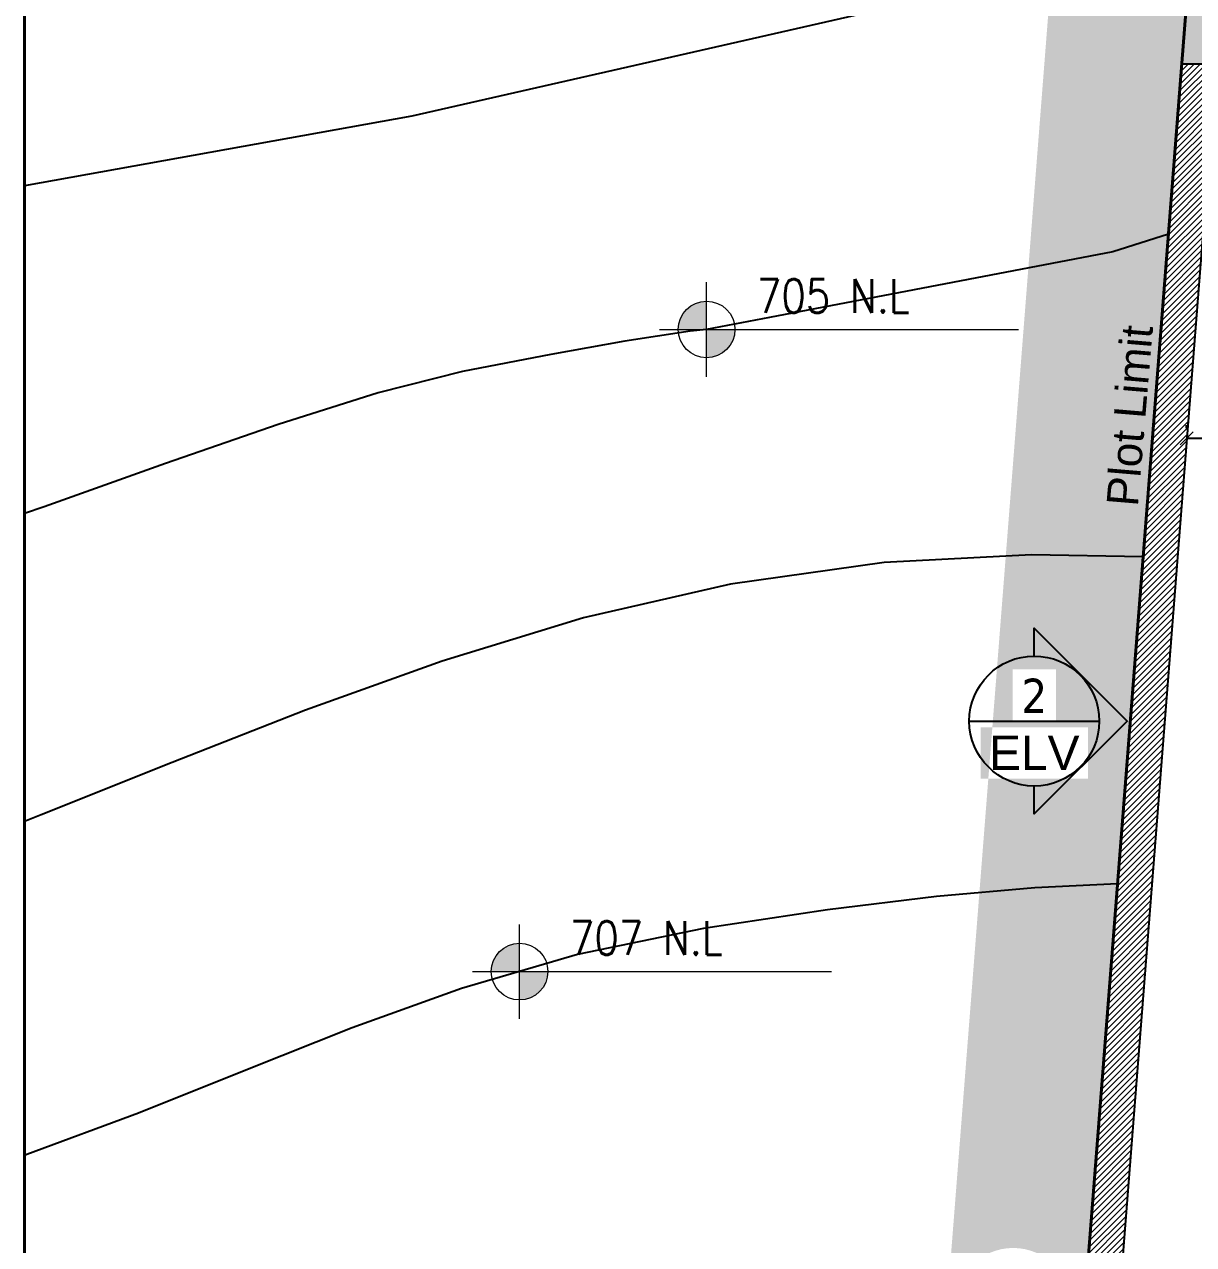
# Model space of a CAD drawing. Header units: metres. Extents: x -322116 to -321123, y -26723 to -26468.
# Drawn here: x -321743.39 to -321733.15, y -26542.24 to -26531.56 of the extents above; entities that cross this region are included whole.
import ezdxf
from ezdxf.enums import TextEntityAlignment as Align

# ---------------------------------------------------------------- set-up
doc = ezdxf.new("R2010")
doc.units = ezdxf.units.M
doc.header["$LTSCALE"] = 7
doc.header["$MEASUREMENT"] = 0
doc.header["$PDMODE"] = 34
doc.header["$PDSIZE"] = 0.5
for name, color, linetype, lineweight in [('1363TRXX-AS003$0$A-FLOR-IDEN', 4, 'Continuous', 18), ('A-ANNO-TXT3', 6, 'Continuous', 30), ('A-GRID-DIMS', 142, 'Continuous', 9), ('A-WALL-BLWO', 7, 'Continuous', 40), ('PATT-CONC', 8, 'Continuous', 9), ('plaster', 1, 'Continuous', 0)]:
    doc.layers.add(name, color=color, linetype=linetype, lineweight=lineweight)
for name, color, linetype in [('22-1-14-ROAD P2PFGC', 5, 'Continuous'), ('CONT-MJR', 4, 'Continuous'), ('CONT-MNR', 8, 'Continuous'), ('POINT_CON', 8, 'Continuous'), ('S-ANNO-TAGS-SECT', 4, 'Continuous')]:
    doc.layers.add(name, color=color, linetype=linetype)
doc.styles.add('1363TRXX-AS003$0$EG_SIMPLEX', font='SIMPLEX.shx')
doc.styles.add('Annotative', font='arial.ttf')
doc.styles.add('EG_SIMPLEX', font='SIMPLEX.shx')
doc.styles.get("Standard").update_dxf_attribs({"font": 'romans.shx', "height": 0.5})
doc.styles.add('TAHOMA', font='tahoma.ttf')
doc.dimstyles.new('ERGA-M-0200', dxfattribs={"dimscale": 1.15, "dimtxt": 0.2, "dimasz": 0.2, "dimexe": 0.1, "dimexo": 0.1, "dimgap": 0.06, "dimtad": 1, "dimdec": 1, "dimlfac": 100, "dimrnd": 5, "dimdsep": 46, "dimtxsty": 'EG_SIMPLEX', "dimblk1": 'OBLIQUE', "dimblk2": 'OBLIQUE', "dimsah": 1, "dimcen": 0.3, "dimclrd": 256, "dimclre": 256, "dimclrt": 2, "dimadec": 0, "dimazin": 0, "dimtfac": 1, "dimtdec": 1, "dimtix": 1, "dimtmove": 2, "dimatfit": 3, "dimldrblk": 'OBLIQUE', "dimfxl": 1, "dimtolj": 1, "dimtzin": 0, "dimarcsym": 0})

# ---------------------------------------------------------------- blocks, each defined once
blk = doc.blocks.new('*U34')
blk.add_hatch(color=252).paths.add_polyline_path([(450, 0, -0.414214), (0, -450), (0, -642.9), (642.9, 0), (0, 642.9), (0, 450, -0.414214)])
blk.add_line((-450, 0), (450, 0))
blk.add_lwpolyline([(0, 450), (0, 642.9), (642.9, 0), (0, -642.9), (0, -450)])
blk.add_circle((0, 0), 450)
at = {"style": 'EG_SIMPLEX', "width": 0.5625}
blk.add_attdef('REF-F-', text='', height=200, dxfattribs=at).set_placement((-321.4, 91.5), (321.4, 91.5), align=Align.FIT)
at = {"style": 'EG_SIMPLEX'}
blk.add_attdef('NB', text='', height=200, dxfattribs=at).set_placement((0, 32.1), align=Align.BOTTOM_CENTER)
blk.add_attdef('REF', text='', height=200, dxfattribs=at).set_placement((0, -75), align=Align.TOP_CENTER)
blk = doc.blocks.new('plot limit')
at = {"color": 5}
blk.add_lwpolyline([(-321725.0411, -26759.7735), (-321735.7734, -26759.0595), (-321732.8382, -26721.5907), (-321726.0304, -26721.9282), (-321722.2569, -26721.9337), (-321712.0131, -26721.5769), (-321702.1619, -26720.7671), (-321700.2699, -26757.9792), (-321703.6476, -26759.2974, -0.0276131)], format="xyb", close=True, dxfattribs=at)
at = {"layer": 'S-ANNO-TAGS-SECT'}
ref = blk.add_blockref('*U34', (-321734.548, -26732.6855, 706), dxfattribs=dict(at, xscale=0.001264765729701, yscale=0.001264765729701, zscale=0.001264765729701))
ref.add_attrib('NB', '2', dxfattribs={"layer": '0', "height": 0.3, "style": 'TAHOMA'}).set_placement((-321734.548, -26732.3144, 706), align=Align.TOP_CENTER)
ref.add_attrib('REF', 'ELV', dxfattribs={"layer": '0', "height": 0.3, "style": 'Annotative'}).set_placement((-321734.548, -26732.8137, 706), align=Align.TOP_CENTER)
at = {"layer": 'A-ANNO-TXT3', "lineweight": 5, "insert": (-321733.9164, -26730.7898, 0), "char_height": 0.276, "attachment_point": 1, "rotation": 85.19766}
blk.add_mtext_dynamic_manual_height_columns('\\A1;{\\fArial Unicode MS|b0|i0|c0|p34;Plot Limit}', width=3.423118, gutter_width=3.0774, heights=[1.7915], dxfattribs=at)
blk = doc.blocks.new('1363TRXX-AS003$0$TAG-LEV-PL1')
h = blk.add_hatch(color=256)
h.paths.add_polyline_path([(0, 168.7, 0.414214), (-168.8, 0), (0, 0)])
h.paths.add_polyline_path([(168.7, 0), (0, 0), (0, -168.8, 0.414214)])
for p, q in [((0, -281.3), (0, 281.3)), ((-281.3, 0), (1859, 0))]:
    blk.add_line(p, q)
blk.add_circle((0, 0), 168.7)
at = {"style": '1363TRXX-AS003$0$EG_SIMPLEX', "width": 0.85}
for tag, p in [('F.F.L.', (450, 150)), ('C.L.', (450, -450))]:
    blk.add_attdef(tag, p, '', height=300, dxfattribs=at)
blk = doc.blocks.new('B1 2')
at = {"layer": 'A-WALL-BLWO'}
blk.add_lwpolyline([(-321243.3932, -26513.9378), (-321188.3932, -26513.9378), (-321188.3932, -26588.8759), (-321243.3932, -26588.8759)], close=True, dxfattribs=at)
at = {"layer": 'CONT-MJR', "elevation": 705, "flags": 128}
for points in [[(-321233.3733, -26533.3951), (-321233.8598, -26533.5506), (-321236.8675, -26534.1249), (-321237.4183, -26534.23)], [(-321237.4181, -26534.23), (-321237.5631, -26534.2459), (-321238.1356, -26534.3322), (-321238.7824, -26534.4485), (-321239.5547, -26534.5988), (-321240.2951, -26534.7846), (-321241.172, -26535.0617), (-321242.1569, -26535.4032), (-321243.2214, -26535.7825), (-321243.3932, -26535.8425)]]:
    blk.add_lwpolyline(points, dxfattribs=at)
at = {"layer": 'CONT-MNR', "flags": 128}
for points, elevation in [([(-321233.5945, -26536.2198), (-321234.572, -26536.2049), (-321235.8616, -26536.271), (-321237.2078, -26536.4599), (-321238.4954, -26536.7565), (-321239.7336, -26537.1339), (-321240.9318, -26537.5651), (-321242.0993, -26538.0233), (-321243.2452, -26538.4815), (-321243.3932, -26538.5378)], 706), ([(-321233.8189, -26539.0843), (-321234.5446, -26539.1206), (-321235.4054, -26539.1953), (-321236.3606, -26539.3113), (-321237.4443, -26539.4748), (-321238.5485, -26539.705), (-321239.5636, -26540.0026), (-321240.5215, -26540.347), (-321241.454, -26540.7178), (-321242.3931, -26541.0944), (-321243.3706, -26541.4561), (-321243.3932, -26541.4631)], 707)]:
    blk.add_lwpolyline(points, dxfattribs=dict(at, elevation=elevation))
at = {"layer": 'POINT_CON', "color": 8, "linetype": 'Continuous', "elevation": 704}
blk.add_lwpolyline([(-321233.1733, -26530.8432), (-321233.3311, -26530.8439), (-321240, -26532.3627), (-321243.3932, -26532.9707)], dxfattribs=at)
at = {"layer": '1363TRXX-AS003$0$A-FLOR-IDEN'}
ref = blk.add_blockref('1363TRXX-AS003$0$TAG-LEV-PL1', (-321237.4181, -26534.23, 705), dxfattribs=dict(at, xscale=0.0014700000362087, yscale=0.0014700000362087, zscale=0.0014700000362087))
ref.add_attrib('F.F.L.', '705 N.L', (-321236.9771, -26534.083, 705), dxfattribs={"layer": '0', "height": 0.294, "rotation": 360, "style": '1363TRXX-AS003$0$EG_SIMPLEX', "width": 0.85})
ref = blk.add_blockref('1363TRXX-AS003$0$TAG-LEV-PL1', (-321239.0561, -26539.8538, 707), dxfattribs=dict(at, xscale=0.0014700000362087, yscale=0.0014700000362087, zscale=0.0014700000362087))
ref.add_attrib('F.F.L.', '707 N.L', (-321238.6151, -26539.7068, 707), dxfattribs={"layer": '0', "height": 0.294, "rotation": 360, "style": '1363TRXX-AS003$0$EG_SIMPLEX', "width": 0.85})
blk = doc.blocks.new('new for 322')
at = {"layer": 'plaster'}
h = blk.add_hatch(dxfattribs=at)
h.set_pattern_fill('ANSI38', color=256, scale=1.6)
h.paths.add_polyline_path([(-321765.079, -26543.078), (-321765.504, -26543.503), (-321766.227, -26542.78), (-321766.296, -26542.78), (-321765.518, -26558.082), (-321764.316, -26558.082)])
h.paths.add_polyline_path([(-321768.583, -26556.863), (-321781.742, -26556.882), (-321781.742, -26554.12), (-321785.212, -26554.12), (-321785.212, -26556.858), (-321797.202, -26556.858), (-321797.296, -26558.058), (-321784.227, -26558.058), (-321784.227, -26555.32), (-321783.067, -26555.32), (-321783.067, -26558.082), (-321768.521, -26558.082)])
h.paths.add_polyline_path([(-321765.58, -26556.858), (-321768.583, -26556.863), (-321768.521, -26558.082), (-321765.518, -26558.082)])
h.paths.add_polyline_path([(-321797.202, -26556.858), (-321800.211, -26556.858), (-321800.305, -26558.058), (-321797.296, -26558.058)])
h.paths.add_polyline_path([(-321799.651, -26549.701), (-321799.117, -26542.887), (-321799.733, -26543.503), (-321800.323, -26542.913), (-321800.847, -26549.607), (-321801.509, -26558.058), (-321800.305, -26558.058), (-321800.211, -26556.858), (-321800.211, -26556.858)])
h.paths.add_polyline_path([(-321798.89, -26539.998), (-321798.257, -26531.905), (-321770.954, -26531.905), (-321771.015, -26530.705), (-321799.366, -26530.705), (-321800.087, -26539.904), (-321800.323, -26542.913), (-321799.733, -26543.503), (-321799.117, -26542.887)])
edge = h.paths.add_edge_path(flags=16)
edge.add_arc((-321799.733, -26542.78), 0.506, 0, 360)
h.paths.add_polyline_path([(-321799.976, -26543.172), (-321799.489, -26543.172), (-321799.489, -26542.834), (-321799.976, -26542.834)], flags=0)
h.paths.add_polyline_path([(-321800.151, -26542.752), (-321799.315, -26542.752), (-321799.315, -26542.415), (-321800.151, -26542.415)], flags=0)
h.paths.add_polyline_path([(-321800.019, -26538.163), (-321799.077, -26538.163), (-321799.077, -26537.713), (-321800.019, -26537.713)], flags=17)
h.paths.add_polyline_path([(-321799.737, -26537.665), (-321799.359, -26537.665), (-321799.359, -26537.205), (-321799.737, -26537.205)], flags=16)
edge = h.paths.add_edge_path()
edge.add_line((-321765.807, -26528.751), (-321767.005, -26528.826))
edge.add_line((-321767.005, -26528.826), (-321766.296, -26542.78))
edge.add_line((-321766.296, -26542.78), (-321766.227, -26542.78))
edge.add_line((-321766.227, -26542.78), (-321766.01, -26542.78))
edge.add_arc((-321765.504, -26542.78), 0.506, 39.0187, 180, ccw=False)
edge.add_line((-321765.11, -26542.461), (-321765.807, -26528.751))
blk = doc.blocks.new('_OBLIQUE')
at = {"color": 0, "linetype": 'ByBlock'}
blk.add_line((-0.5, -0.5), (0.5, 0.5), dxfattribs=at)
blk = doc.blocks.new('*D204')
at = {"layer": 'A-GRID-DIMS', "lineweight": -2, "transparency": 16777216}
for p, q in [((-321733.214, -26535.093), (-321733.214, -26535.068)), ((-321731.812, -26535.093), (-321731.812, -26535.068)), ((-321733.214, -26535.183), (-321731.812, -26535.183))]:
    blk.add_line(p, q, dxfattribs=at)
at = {"layer": 'Defpoints', "color": 0, "transparency": 16777216}
for p in [(-321733.214, -26535.208, 0), (-321731.812, -26535.183), (-321731.812, -26535.208, 0)]:
    blk.add_point(p, dxfattribs=at)
at = {"layer": 'A-GRID-DIMS', "lineweight": -2, "transparency": 16777216, "xscale": 0.115, "yscale": 0.115, "zscale": 0.115, "rotation": 180}
blk.add_blockref('_OBLIQUE', (-321733.214, -26535.183), dxfattribs=at)
at = {"layer": 'A-GRID-DIMS', "lineweight": -2, "transparency": 16777216, "xscale": 0.115, "yscale": 0.115, "zscale": 0.115}
blk.add_blockref('_OBLIQUE', (-321731.812, -26535.183), dxfattribs=at)
at = {"layer": 'A-GRID-DIMS', "color": 2, "transparency": 16777216, "insert": (-321732.513, -26535.005), "char_height": 0.2875, "attachment_point": 5, "style": 'EG_SIMPLEX'}
blk.add_mtext('\\A1;140', dxfattribs=at)

msp = doc.modelspace()

# ---------------------------------------------------------------- hatches: boundary and pattern name
at = {"layer": 'PATT-CONC', "transparency": 33554610}
h = msp.add_hatch(dxfattribs=at)
h.set_pattern_fill('ANSI31', color=8, scale=0.3)
h.set_pattern_definition([(45, (0, 0), (-0.0265165042945, 0.0265165042945), [])])
h.paths.add_polyline_path([(-321732.1786, -26556.5581), (-321732.2021, -26556.8581), (-321735.2113, -26556.8581), (-321733.2566, -26531.9053), (-321701.8485, -26531.9053), (-321700.5785, -26556.8822), (-321703.5836, -26556.8581), (-321703.5989, -26556.5581), (-321700.8954, -26556.5581), (-321702.1336, -26532.2053), (-321732.9791, -26532.2053), (-321734.8869, -26556.5581)])

# ---------------------------------------------------------------- linework, layer by layer
at = {"layer": '22-1-14-ROAD P2PFGC'}
for points, elevation in [([(-321733.2566, -26531.9053), (-321735.2113, -26556.8581), (-321720.2118, -26556.8581), (-321720.2118, -26554.1198)], 0), ([(-321701.8485, -26531.9053), (-321733.2566, -26531.9053)], 586.1059), ([(-321732.9791, -26532.2053), (-321734.8869, -26556.5581), (-321720.5118, -26556.5581), (-321720.5118, -26553.8198)], 0)]:
    msp.add_lwpolyline(points, dxfattribs=dict(at, elevation=elevation))

# ---------------------------------------------------------------- block references
at = {"layer": 'A-WALL-BLWO'}
for name, p in [('B1 2', (-500, 0)), ('plot limit', (0, 195.0262)), ('new for 322', (65, 0))]:
    msp.add_blockref(name, p, dxfattribs=at)

# ---------------------------------------------------------------- dimensions: what is measured, and where the dimension line sits
at = {"layer": 'A-GRID-DIMS'}
dim = msp.add_linear_dim(base=(-321731.81184, -26535.18302), p1=(-321733.21435, -26535.20787, 0), p2=(-321731.81184, -26535.20787, 0), dimstyle='ERGA-M-0200', override={"dimtxt": 0.25, "dimasz": 0.1, "dimgap": 0.03, "dimfxl": 100}, dxfattribs=at)
dim.commit()
dim.dimension.update_dxf_attribs({"geometry": '*D204', "text_midpoint": (-321732.51309, -26535.00477)})

doc.saveas('drawing.dxf')
